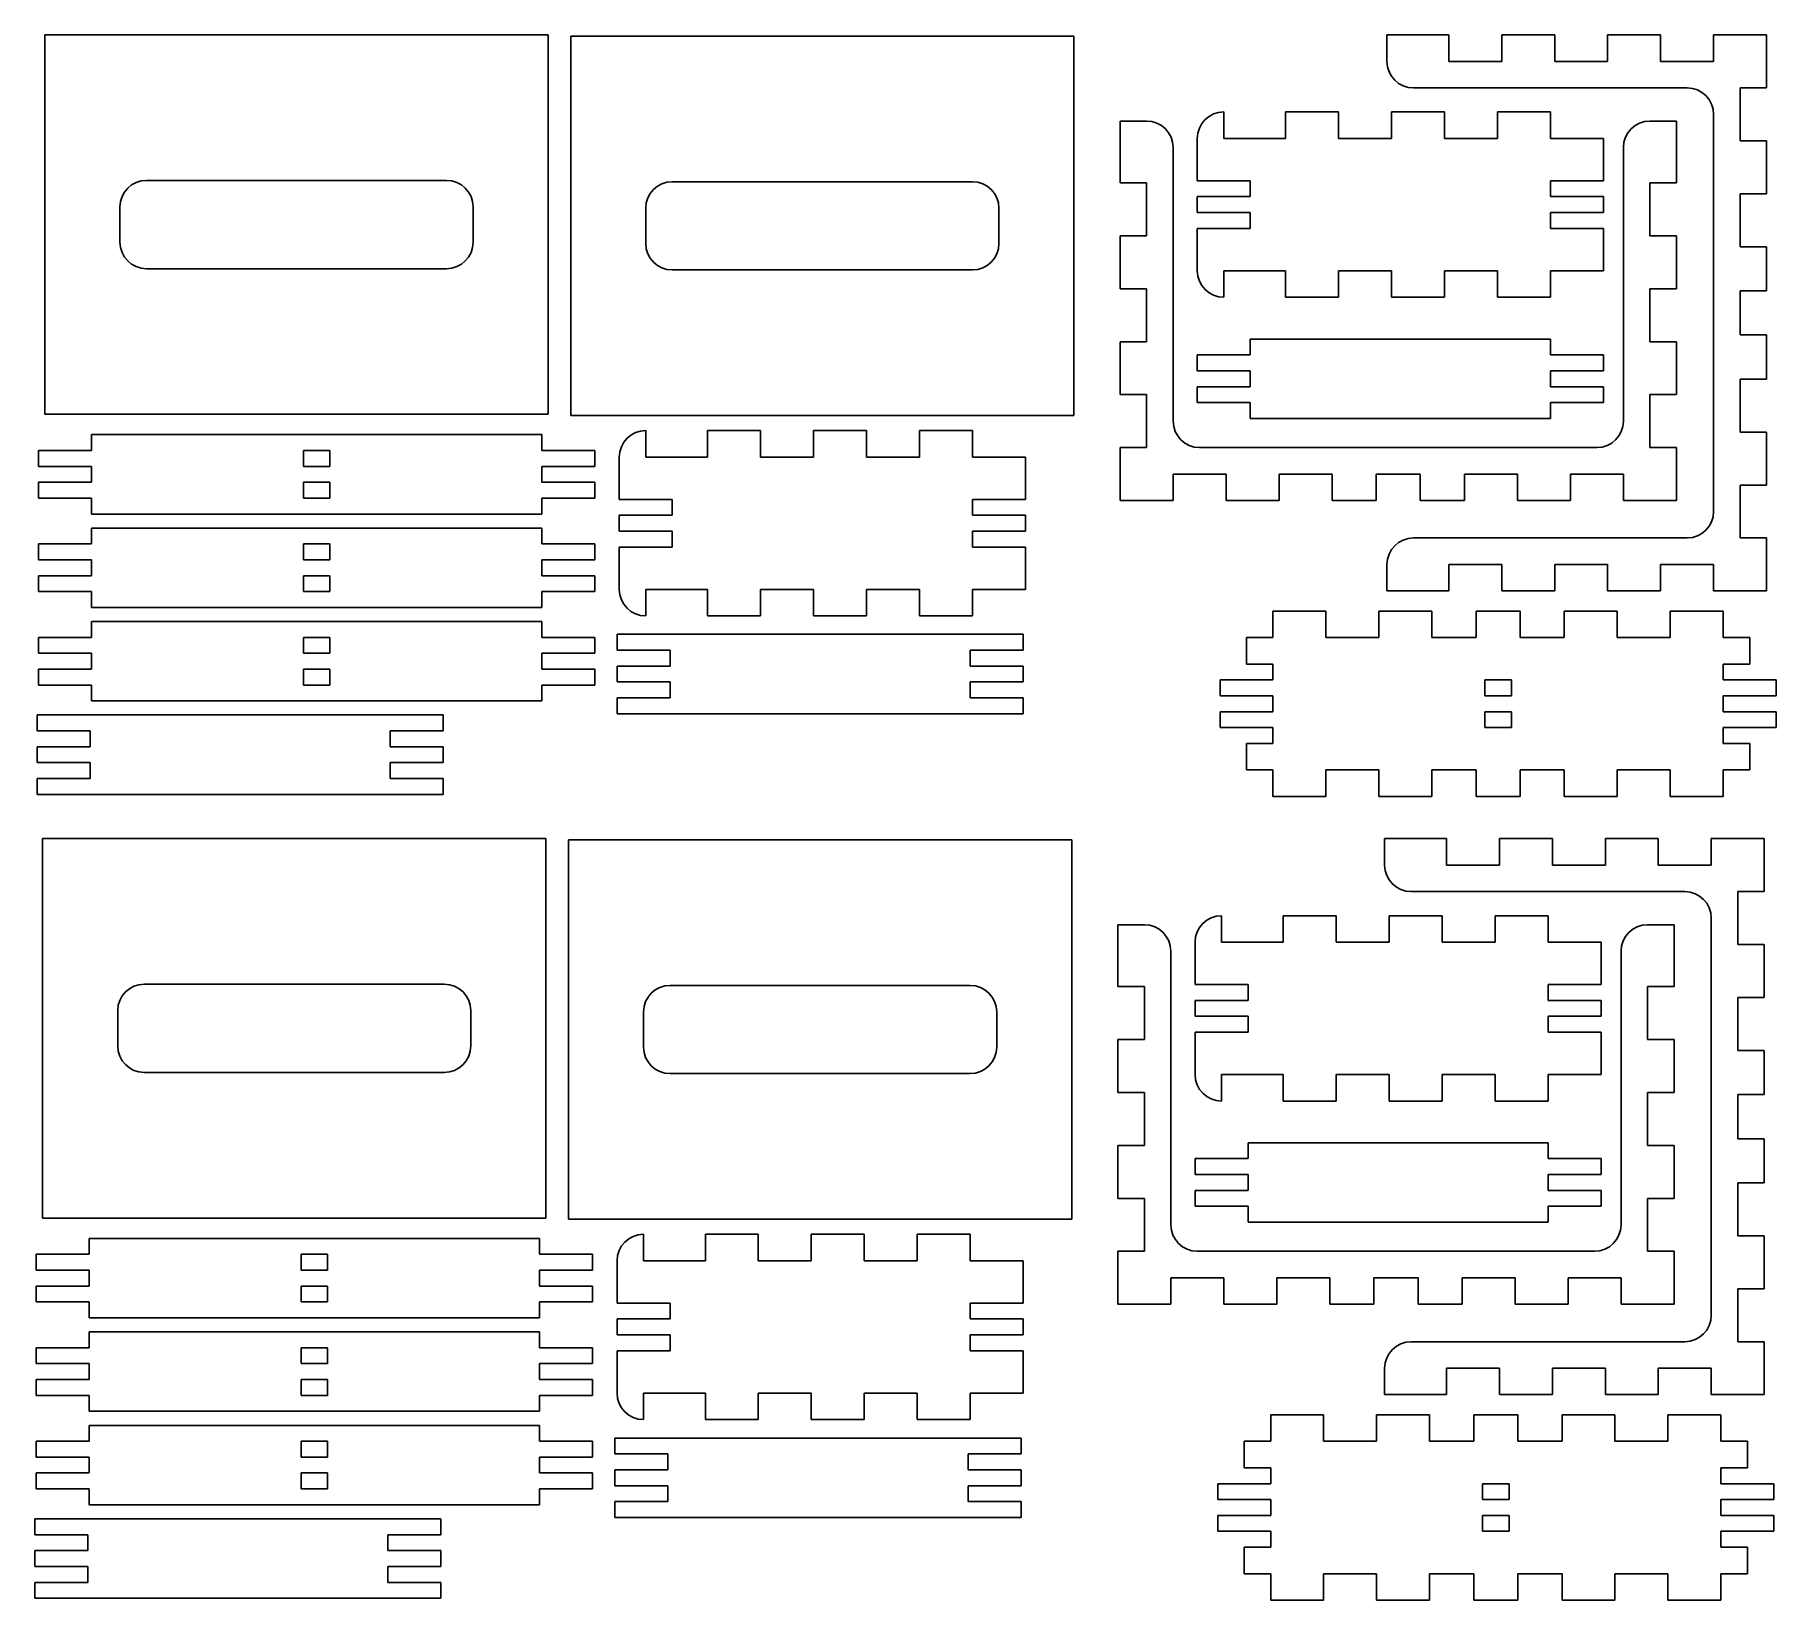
# Model space of a CAD drawing. Extents: x 1 to 198, y 20 to 198.
import ezdxf

# ---------------------------------------------------------------- set-up
doc = ezdxf.new("R2010")
doc.units = 0
doc.layers.get('0').update_dxf_attribs({"linetype": 'CONTINUOUS'})

msp = doc.modelspace()

# ---------------------------------------------------------------- linework, layer by layer
at = {"color": 7, "linetype": 'CONTINUOUS'}
for p, q in [((2.35, 197.78), (2.35, 154.78)), ((59.35, 197.78), (2.35, 197.78)), ((59.35, 154.78), (59.35, 197.78)), ((61.91, 197.64), (61.91, 154.64)), ((118.91, 197.64), (61.91, 197.64)), ((118.91, 154.64), (118.91, 197.64)), ((154.37, 197.77), (154.37, 194.77)), ((161.37, 197.77), (154.37, 197.77)), ((161.37, 197.77), (161.37, 194.77)), ((167.37, 194.77), (167.37, 197.77)), ((173.37, 197.77), (167.37, 197.77)), ((173.37, 197.77), (173.37, 194.77)), ((179.37, 194.77), (179.37, 197.77)), ((185.37, 197.77), (179.37, 197.77)), ((185.37, 197.77), (185.37, 194.77)), ((191.37, 194.77), (191.37, 197.77)), ((197.37, 197.77), (191.37, 197.77)), ((197.37, 191.77), (197.37, 197.77)), ((161.37, 194.77), (167.37, 194.77)), ((173.37, 194.77), (179.37, 194.77)), ((185.37, 194.77), (191.37, 194.77)), ((188.37, 191.77), (157.37, 191.77)), ((197.37, 191.77), (194.37, 191.77)), ((194.37, 191.77), (194.37, 185.77)), ((124.15, 188.01), (124.15, 181.01)), ((127.15, 188.01), (124.15, 188.01)), ((135.89, 189.05), (135.89, 186.05)), ((142.89, 186.05), (142.89, 189.05)), ((148.89, 189.05), (142.89, 189.05)), ((148.89, 189.05), (148.89, 186.05)), ((154.89, 186.05), (154.89, 189.05)), ((160.89, 189.05), (154.89, 189.05)), ((160.89, 189.05), (160.89, 186.05)), ((166.89, 186.05), (166.89, 189.05)), ((172.89, 189.05), (166.89, 189.05)), ((172.89, 189.05), (172.89, 186.05)), ((187.15, 188.01), (184.15, 188.01)), ((187.15, 181.01), (187.15, 188.01)), ((191.37, 143.77), (191.37, 188.77)), ((132.89, 186.05), (132.89, 181.25)), ((135.89, 186.05), (142.89, 186.05)), ((148.89, 186.05), (154.89, 186.05)), ((160.89, 186.05), (166.89, 186.05)), ((172.89, 186.05), (178.89, 186.05)), ((178.89, 181.25), (178.89, 186.05)), ((194.37, 185.77), (197.37, 185.77)), ((197.37, 179.77), (197.37, 185.77)), ((130.15, 185.01), (130.15, 154.01)), ((181.15, 154.01), (181.15, 185.01)), ((47.85, 181.28), (13.85, 181.28)), ((107.41, 181.14), (73.41, 181.14)), ((124.15, 181.01), (127.15, 181.01)), ((127.15, 181.01), (127.15, 175.01)), ((132.89, 181.25), (138.89, 181.25)), ((138.89, 181.25), (138.89, 179.45)), ((172.89, 181.25), (178.89, 181.25)), ((172.89, 179.45), (172.89, 181.25)), ((187.15, 181.01), (184.15, 181.01)), ((184.15, 181.01), (184.15, 175.01)), ((197.37, 179.77), (194.37, 179.77)), ((194.37, 179.77), (194.37, 173.77)), ((10.85, 178.28), (10.85, 174.28)), ((50.85, 174.28), (50.85, 178.28)), ((70.41, 178.14), (70.41, 174.14)), ((110.41, 174.14), (110.41, 178.14)), ((138.89, 179.45), (132.89, 179.45)), ((132.89, 179.45), (132.89, 177.65)), ((132.89, 177.65), (138.89, 177.65)), ((138.89, 177.65), (138.89, 175.85)), ((178.89, 179.45), (172.89, 179.45)), ((172.89, 177.65), (178.89, 177.65)), ((172.89, 175.85), (172.89, 177.65)), ((178.89, 177.65), (178.89, 179.45)), ((138.89, 175.85), (132.89, 175.85)), ((132.89, 175.85), (132.89, 171.05)), ((178.89, 175.85), (172.89, 175.85)), ((178.89, 171.05), (178.89, 175.85)), ((124.15, 175.01), (124.15, 169.01)), ((127.15, 175.01), (124.15, 175.01)), ((184.15, 175.01), (187.15, 175.01)), ((187.15, 169.01), (187.15, 175.01)), ((194.37, 173.77), (197.37, 173.77)), ((197.37, 168.77), (197.37, 173.77)), ((13.85, 171.28), (47.85, 171.28)), ((73.41, 171.14), (107.41, 171.14)), ((135.89, 171.05), (135.89, 168.05)), ((142.89, 171.05), (135.89, 171.05)), ((142.89, 168.05), (142.89, 171.05)), ((154.89, 171.05), (148.89, 171.05)), ((148.89, 171.05), (148.89, 168.05)), ((154.89, 168.05), (154.89, 171.05)), ((166.89, 171.05), (160.89, 171.05)), ((160.89, 171.05), (160.89, 168.05)), ((166.89, 168.05), (166.89, 171.05)), ((178.89, 171.05), (172.89, 171.05)), ((172.89, 171.05), (172.89, 168.05)), ((124.15, 169.01), (127.15, 169.01)), ((127.15, 169.01), (127.15, 163.01)), ((142.89, 168.05), (148.89, 168.05)), ((154.89, 168.05), (160.89, 168.05)), ((166.89, 168.05), (172.89, 168.05)), ((187.15, 169.01), (184.15, 169.01)), ((184.15, 169.01), (184.15, 163.01)), ((197.37, 168.77), (194.37, 168.77)), ((194.37, 168.77), (194.37, 163.77)), ((194.37, 163.77), (197.37, 163.77)), ((197.37, 158.77), (197.37, 163.77)), ((124.15, 163.01), (124.15, 157.01)), ((127.15, 163.01), (124.15, 163.01)), ((138.89, 163.31), (138.89, 161.51)), ((172.89, 163.31), (138.89, 163.31)), ((172.89, 161.51), (172.89, 163.31)), ((184.15, 163.01), (187.15, 163.01)), ((187.15, 157.01), (187.15, 163.01)), ((138.89, 161.51), (132.89, 161.51)), ((132.89, 161.51), (132.89, 159.71)), ((178.89, 161.51), (172.89, 161.51)), ((178.89, 159.71), (178.89, 161.51)), ((132.89, 159.71), (138.89, 159.71)), ((138.89, 157.91), (132.89, 157.91)), ((132.89, 157.91), (132.89, 156.11)), ((138.89, 159.71), (138.89, 157.91)), ((172.89, 159.71), (178.89, 159.71)), ((172.89, 157.91), (172.89, 159.71)), ((178.89, 157.91), (172.89, 157.91)), ((178.89, 156.11), (178.89, 157.91)), ((194.37, 158.77), (197.37, 158.77)), ((194.37, 152.77), (194.37, 158.77)), ((124.15, 157.01), (127.15, 157.01)), ((127.15, 157.01), (127.15, 151.01)), ((132.89, 156.11), (138.89, 156.11)), ((138.89, 156.11), (138.89, 154.31)), ((172.89, 156.11), (178.89, 156.11)), ((172.89, 154.31), (172.89, 156.11)), ((187.15, 157.01), (184.15, 157.01)), ((184.15, 157.01), (184.15, 151.01)), ((2.35, 154.78), (59.35, 154.78)), ((61.91, 154.64), (118.91, 154.64)), ((138.89, 154.31), (172.89, 154.31)), ((7.63, 150.68), (7.63, 152.48)), ((58.63, 152.48), (7.63, 152.48)), ((58.63, 150.68), (58.63, 152.48)), ((70.41, 152.94), (70.41, 149.94)), ((77.41, 149.94), (77.41, 152.94)), ((83.41, 152.94), (77.41, 152.94)), ((83.41, 152.94), (83.41, 149.94)), ((89.41, 149.94), (89.41, 152.94)), ((95.41, 152.94), (89.41, 152.94)), ((95.41, 152.94), (95.41, 149.94)), ((101.41, 149.94), (101.41, 152.94)), ((107.41, 152.94), (101.41, 152.94)), ((107.41, 152.94), (107.41, 149.94)), ((197.37, 152.77), (194.37, 152.77)), ((197.37, 146.77), (197.37, 152.77)), ((1.63, 150.68), (1.63, 148.88)), ((1.63, 150.68), (7.63, 150.68)), ((34.63, 150.68), (31.63, 150.68)), ((31.63, 150.68), (31.63, 148.88)), ((34.63, 148.88), (34.63, 150.68)), ((64.63, 150.68), (58.63, 150.68)), ((64.63, 148.88), (64.63, 150.68)), ((67.41, 149.94), (67.41, 145.14)), ((70.41, 149.94), (77.41, 149.94)), ((83.41, 149.94), (89.41, 149.94)), ((95.41, 149.94), (101.41, 149.94)), ((107.41, 149.94), (113.41, 149.94)), ((113.41, 145.14), (113.41, 149.94)), ((124.15, 151.01), (124.15, 145.01)), ((127.15, 151.01), (124.15, 151.01)), ((133.15, 151.01), (178.15, 151.01)), ((184.15, 151.01), (187.15, 151.01)), ((187.15, 145.01), (187.15, 151.01)), ((7.63, 148.88), (1.63, 148.88)), ((7.63, 147.08), (7.63, 148.88)), ((31.63, 148.88), (34.63, 148.88)), ((58.63, 148.88), (64.63, 148.88)), ((58.63, 147.08), (58.63, 148.88)), ((130.15, 148.01), (136.15, 148.01)), ((130.15, 145.01), (130.15, 148.01)), ((136.15, 148.01), (136.15, 145.01)), ((142.15, 148.01), (148.15, 148.01)), ((142.15, 145.01), (142.15, 148.01)), ((148.15, 148.01), (148.15, 145.01)), ((153.15, 148.01), (153.15, 145.01)), ((158.15, 148.01), (153.15, 148.01)), ((158.15, 145.01), (158.15, 148.01)), ((169.15, 148.01), (163.15, 148.01)), ((163.15, 148.01), (163.15, 145.01)), ((169.15, 145.01), (169.15, 148.01)), ((181.15, 148.01), (175.15, 148.01)), ((175.15, 148.01), (175.15, 145.01)), ((181.15, 145.01), (181.15, 148.01)), ((1.63, 147.08), (1.63, 145.28)), ((1.63, 147.08), (7.63, 147.08)), ((31.63, 147.08), (31.63, 145.28)), ((34.63, 147.08), (31.63, 147.08)), ((34.63, 145.28), (34.63, 147.08)), ((64.63, 147.08), (58.63, 147.08)), ((64.63, 145.28), (64.63, 147.08)), ((194.37, 146.77), (197.37, 146.77)), ((194.37, 140.77), (194.37, 146.77)), ((7.63, 145.28), (1.63, 145.28)), ((7.63, 143.48), (7.63, 145.28)), ((31.63, 145.28), (34.63, 145.28)), ((58.63, 145.28), (64.63, 145.28)), ((58.63, 143.48), (58.63, 145.28)), ((67.41, 145.14), (73.41, 145.14)), ((73.41, 145.14), (73.41, 143.34)), ((107.41, 145.14), (113.41, 145.14)), ((107.41, 143.34), (107.41, 145.14)), ((124.15, 145.01), (130.15, 145.01)), ((136.15, 145.01), (142.15, 145.01)), ((148.15, 145.01), (153.15, 145.01)), ((158.15, 145.01), (163.15, 145.01)), ((169.15, 145.01), (175.15, 145.01)), ((181.15, 145.01), (187.15, 145.01)), ((7.63, 143.48), (58.63, 143.48)), ((73.41, 143.34), (67.41, 143.34)), ((67.41, 143.34), (67.41, 141.54)), ((113.41, 143.34), (107.41, 143.34)), ((113.41, 141.54), (113.41, 143.34)), ((1.63, 140.09), (1.63, 138.29)), ((1.63, 140.09), (7.63, 140.09)), ((7.63, 140.09), (7.63, 141.89)), ((58.63, 141.89), (7.63, 141.89)), ((34.63, 140.09), (31.63, 140.09)), ((31.63, 140.09), (31.63, 138.29)), ((34.63, 138.29), (34.63, 140.09)), ((58.63, 140.09), (58.63, 141.89)), ((64.63, 140.09), (58.63, 140.09)), ((64.63, 138.29), (64.63, 140.09)), ((67.41, 141.54), (73.41, 141.54)), ((73.41, 141.54), (73.41, 139.74)), ((107.41, 141.54), (113.41, 141.54)), ((107.41, 139.74), (107.41, 141.54)), ((157.37, 140.77), (188.37, 140.77)), ((197.37, 140.77), (194.37, 140.77)), ((197.37, 134.77), (197.37, 140.77)), ((7.63, 138.29), (1.63, 138.29)), ((7.63, 136.49), (7.63, 138.29)), ((31.63, 138.29), (34.63, 138.29)), ((58.63, 138.29), (64.63, 138.29)), ((58.63, 136.49), (58.63, 138.29)), ((73.41, 139.74), (67.41, 139.74)), ((67.41, 139.74), (67.41, 134.94)), ((113.41, 139.74), (107.41, 139.74)), ((113.41, 134.94), (113.41, 139.74)), ((1.63, 136.49), (1.63, 134.69)), ((1.63, 136.49), (7.63, 136.49)), ((31.63, 136.49), (31.63, 134.69)), ((34.63, 136.49), (31.63, 136.49)), ((34.63, 134.69), (34.63, 136.49)), ((64.63, 136.49), (58.63, 136.49)), ((64.63, 134.69), (64.63, 136.49)), ((154.37, 137.77), (154.37, 134.77)), ((161.37, 137.77), (167.37, 137.77)), ((161.37, 134.77), (161.37, 137.77)), ((167.37, 137.77), (167.37, 134.77)), ((173.37, 137.77), (179.37, 137.77)), ((173.37, 134.77), (173.37, 137.77)), ((179.37, 137.77), (179.37, 134.77)), ((185.37, 137.77), (191.37, 137.77)), ((185.37, 134.77), (185.37, 137.77)), ((191.37, 137.77), (191.37, 134.77)), ((7.63, 134.69), (1.63, 134.69)), ((7.63, 132.89), (7.63, 134.69)), ((31.63, 134.69), (34.63, 134.69)), ((58.63, 134.69), (64.63, 134.69)), ((58.63, 132.89), (58.63, 134.69)), ((70.41, 134.94), (70.41, 131.94)), ((77.41, 134.94), (70.41, 134.94)), ((77.41, 131.94), (77.41, 134.94)), ((89.41, 134.94), (83.41, 134.94)), ((83.41, 134.94), (83.41, 131.94)), ((89.41, 131.94), (89.41, 134.94)), ((101.41, 134.94), (95.41, 134.94)), ((95.41, 134.94), (95.41, 131.94)), ((101.41, 131.94), (101.41, 134.94)), ((113.41, 134.94), (107.41, 134.94)), ((107.41, 134.94), (107.41, 131.94)), ((154.37, 134.77), (161.37, 134.77)), ((167.37, 134.77), (173.37, 134.77)), ((179.37, 134.77), (185.37, 134.77)), ((191.37, 134.77), (197.37, 134.77)), ((7.63, 132.89), (58.63, 132.89)), ((141.46, 132.48), (141.46, 129.48)), ((147.46, 132.48), (141.46, 132.48)), ((147.46, 129.48), (147.46, 132.48)), ((153.46, 132.48), (153.46, 129.48)), ((159.46, 132.48), (153.46, 132.48)), ((159.46, 129.48), (159.46, 132.48)), ((164.46, 132.48), (164.46, 129.48)), ((169.46, 132.48), (164.46, 132.48)), ((169.46, 129.48), (169.46, 132.48)), ((174.46, 132.48), (174.46, 129.48)), ((180.46, 132.48), (174.46, 132.48)), ((180.46, 129.48), (180.46, 132.48)), ((186.46, 132.48), (186.46, 129.48)), ((192.46, 132.48), (186.46, 132.48)), ((192.46, 129.48), (192.46, 132.48)), ((7.63, 129.5), (7.63, 131.3)), ((58.63, 131.3), (7.63, 131.3)), ((58.63, 129.5), (58.63, 131.3)), ((77.41, 131.94), (83.41, 131.94)), ((89.41, 131.94), (95.41, 131.94)), ((101.41, 131.94), (107.41, 131.94)), ((1.63, 129.5), (1.63, 127.7)), ((1.63, 129.5), (7.63, 129.5)), ((34.63, 129.5), (31.63, 129.5)), ((31.63, 129.5), (31.63, 127.7)), ((34.63, 127.7), (34.63, 129.5)), ((64.63, 129.5), (58.63, 129.5)), ((64.63, 127.7), (64.63, 129.5)), ((67.17, 129.85), (67.17, 128.05)), ((113.17, 129.85), (67.17, 129.85)), ((113.17, 128.05), (113.17, 129.85)), ((138.46, 129.48), (138.46, 126.48)), ((141.46, 129.48), (138.46, 129.48)), ((153.46, 129.48), (147.46, 129.48)), ((164.46, 129.48), (159.46, 129.48)), ((174.46, 129.48), (169.46, 129.48)), ((186.46, 129.48), (180.46, 129.48)), ((195.46, 129.48), (192.46, 129.48)), ((195.46, 126.48), (195.46, 129.48)), ((7.63, 127.7), (1.63, 127.7)), ((7.63, 125.9), (7.63, 127.7)), ((31.63, 127.7), (34.63, 127.7)), ((58.63, 127.7), (64.63, 127.7)), ((58.63, 125.9), (58.63, 127.7)), ((73.17, 128.05), (67.17, 128.05)), ((67.17, 126.25), (73.17, 126.25)), ((67.17, 126.25), (67.17, 124.45)), ((73.17, 126.25), (73.17, 128.05)), ((113.17, 128.05), (107.17, 128.05)), ((107.17, 128.05), (107.17, 126.25)), ((107.17, 126.25), (113.17, 126.25)), ((113.17, 124.45), (113.17, 126.25)), ((138.46, 126.48), (141.46, 126.48)), ((141.46, 126.48), (141.46, 124.68)), ((192.46, 126.48), (195.46, 126.48)), ((192.46, 124.68), (192.46, 126.48)), ((1.63, 125.9), (1.63, 124.1)), ((1.63, 125.9), (7.63, 125.9)), ((31.63, 125.9), (31.63, 124.1)), ((34.63, 125.9), (31.63, 125.9)), ((34.63, 124.1), (34.63, 125.9)), ((64.63, 125.9), (58.63, 125.9)), ((64.63, 124.1), (64.63, 125.9)), ((73.17, 124.45), (67.17, 124.45)), ((73.17, 122.65), (73.17, 124.45)), ((113.17, 124.45), (107.17, 124.45)), ((107.17, 124.45), (107.17, 122.65)), ((135.46, 124.68), (135.46, 122.88)), ((141.46, 124.68), (135.46, 124.68)), ((165.46, 122.88), (165.46, 124.68)), ((165.46, 124.68), (168.46, 124.68)), ((168.46, 124.68), (168.46, 122.88)), ((198.46, 124.68), (192.46, 124.68)), ((198.46, 122.88), (198.46, 124.68)), ((7.63, 124.1), (1.63, 124.1)), ((7.63, 122.3), (7.63, 124.1)), ((31.63, 124.1), (34.63, 124.1)), ((58.63, 124.1), (64.63, 124.1)), ((58.63, 122.3), (58.63, 124.1)), ((67.17, 122.65), (73.17, 122.65)), ((67.17, 122.65), (67.17, 120.85)), ((107.17, 122.65), (113.17, 122.65)), ((113.17, 120.85), (113.17, 122.65)), ((135.46, 122.88), (141.46, 122.88)), ((141.46, 122.88), (141.46, 121.08)), ((168.46, 122.88), (165.46, 122.88)), ((192.46, 122.88), (198.46, 122.88)), ((192.46, 121.08), (192.46, 122.88)), ((1.46, 120.71), (1.46, 118.91)), ((47.46, 120.71), (1.46, 120.71)), ((7.63, 122.3), (58.63, 122.3)), ((47.46, 118.91), (47.46, 120.71)), ((67.17, 120.85), (113.17, 120.85)), ((141.46, 121.08), (135.46, 121.08)), ((135.46, 121.08), (135.46, 119.28)), ((165.46, 119.28), (165.46, 121.08)), ((165.46, 121.08), (168.46, 121.08)), ((168.46, 121.08), (168.46, 119.28)), ((198.46, 121.08), (192.46, 121.08)), ((198.46, 119.28), (198.46, 121.08)), ((7.46, 118.91), (1.46, 118.91)), ((7.46, 117.11), (7.46, 118.91)), ((47.46, 118.91), (41.46, 118.91)), ((41.46, 118.91), (41.46, 117.11)), ((135.46, 119.28), (141.46, 119.28)), ((141.46, 119.28), (141.46, 117.48)), ((168.46, 119.28), (165.46, 119.28)), ((192.46, 119.28), (198.46, 119.28)), ((192.46, 117.48), (192.46, 119.28)), ((1.46, 117.11), (7.46, 117.11)), ((1.46, 117.11), (1.46, 115.31)), ((41.46, 117.11), (47.46, 117.11)), ((47.46, 115.31), (47.46, 117.11)), ((138.46, 117.48), (138.46, 114.48)), ((141.46, 117.48), (138.46, 117.48)), ((195.46, 117.48), (192.46, 117.48)), ((195.46, 114.48), (195.46, 117.48)), ((7.46, 115.31), (1.46, 115.31)), ((7.46, 113.51), (7.46, 115.31)), ((47.46, 115.31), (41.46, 115.31)), ((41.46, 115.31), (41.46, 113.51)), ((138.46, 114.48), (141.46, 114.48)), ((141.46, 114.48), (141.46, 111.48)), ((147.46, 114.48), (153.46, 114.48)), ((147.46, 111.48), (147.46, 114.48)), ((153.46, 114.48), (153.46, 111.48)), ((159.46, 114.48), (164.46, 114.48)), ((159.46, 111.48), (159.46, 114.48)), ((164.46, 114.48), (164.46, 111.48)), ((169.46, 114.48), (174.46, 114.48)), ((169.46, 111.48), (169.46, 114.48)), ((174.46, 114.48), (174.46, 111.48)), ((180.46, 114.48), (186.46, 114.48)), ((180.46, 111.48), (180.46, 114.48)), ((186.46, 114.48), (186.46, 111.48)), ((192.46, 111.48), (192.46, 114.48)), ((192.46, 114.48), (195.46, 114.48)), ((1.46, 113.51), (7.46, 113.51)), ((1.46, 113.51), (1.46, 111.71)), ((41.46, 113.51), (47.46, 113.51)), ((47.46, 111.71), (47.46, 113.51)), ((1.46, 111.71), (47.46, 111.71)), ((141.46, 111.48), (147.46, 111.48)), ((153.46, 111.48), (159.46, 111.48)), ((164.46, 111.48), (169.46, 111.48)), ((174.46, 111.48), (180.46, 111.48)), ((186.46, 111.48), (192.46, 111.48)), ((2.09, 106.71), (2.09, 63.71)), ((59.09, 106.71), (2.09, 106.71)), ((59.09, 63.71), (59.09, 106.71)), ((61.66, 106.57), (61.66, 63.57)), ((118.66, 106.57), (61.66, 106.57)), ((118.66, 63.57), (118.66, 106.57)), ((154.11, 106.7), (154.11, 103.7)), ((161.11, 106.7), (154.11, 106.7)), ((161.11, 106.7), (161.11, 103.7)), ((167.11, 103.7), (167.11, 106.7)), ((173.11, 106.7), (167.11, 106.7)), ((173.11, 106.7), (173.11, 103.7)), ((179.11, 103.7), (179.11, 106.7)), ((185.11, 106.7), (179.11, 106.7)), ((185.11, 106.7), (185.11, 103.7)), ((191.11, 103.7), (191.11, 106.7)), ((197.11, 106.7), (191.11, 106.7)), ((197.11, 100.7), (197.11, 106.7)), ((161.11, 103.7), (167.11, 103.7)), ((173.11, 103.7), (179.11, 103.7)), ((185.11, 103.7), (191.11, 103.7)), ((188.11, 100.7), (157.11, 100.7)), ((197.11, 100.7), (194.11, 100.7)), ((194.11, 100.7), (194.11, 94.7)), ((123.89, 96.94), (123.89, 89.94)), ((126.89, 96.94), (123.89, 96.94)), ((135.63, 97.97), (135.63, 94.97)), ((142.63, 94.97), (142.63, 97.97)), ((148.63, 97.97), (142.63, 97.97)), ((148.63, 97.97), (148.63, 94.97)), ((154.63, 94.97), (154.63, 97.97)), ((160.63, 97.97), (154.63, 97.97)), ((160.63, 97.97), (160.63, 94.97)), ((166.63, 94.97), (166.63, 97.97)), ((172.63, 97.97), (166.63, 97.97)), ((172.63, 97.97), (172.63, 94.97)), ((186.89, 96.94), (183.89, 96.94)), ((186.89, 89.94), (186.89, 96.94)), ((191.11, 52.7), (191.11, 97.7)), ((132.63, 94.97), (132.63, 90.17)), ((135.63, 94.97), (142.63, 94.97)), ((148.63, 94.97), (154.63, 94.97)), ((160.63, 94.97), (166.63, 94.97)), ((172.63, 94.97), (178.63, 94.97)), ((178.63, 90.17), (178.63, 94.97)), ((194.11, 94.7), (197.11, 94.7)), ((197.11, 88.7), (197.11, 94.7)), ((129.89, 93.94), (129.89, 62.94)), ((180.89, 62.94), (180.89, 93.94)), ((47.59, 90.21), (13.59, 90.21)), ((107.16, 90.07), (73.16, 90.07)), ((123.89, 89.94), (126.89, 89.94)), ((126.89, 89.94), (126.89, 83.94)), ((132.63, 90.17), (138.63, 90.17)), ((138.63, 90.17), (138.63, 88.37)), ((172.63, 90.17), (178.63, 90.17)), ((172.63, 88.37), (172.63, 90.17)), ((186.89, 89.94), (183.89, 89.94)), ((183.89, 89.94), (183.89, 83.94)), ((10.59, 87.21), (10.59, 83.21)), ((50.59, 83.21), (50.59, 87.21)), ((70.16, 87.07), (70.16, 83.07)), ((110.16, 83.07), (110.16, 87.07)), ((138.63, 88.37), (132.63, 88.37)), ((132.63, 88.37), (132.63, 86.57)), ((178.63, 88.37), (172.63, 88.37)), ((178.63, 86.57), (178.63, 88.37)), ((197.11, 88.7), (194.11, 88.7)), ((194.11, 88.7), (194.11, 82.7)), ((132.63, 86.57), (138.63, 86.57)), ((138.63, 86.57), (138.63, 84.77)), ((172.63, 86.57), (178.63, 86.57)), ((172.63, 84.77), (172.63, 86.57)), ((123.89, 83.94), (123.89, 77.94)), ((126.89, 83.94), (123.89, 83.94)), ((138.63, 84.77), (132.63, 84.77)), ((132.63, 84.77), (132.63, 79.97)), ((178.63, 84.77), (172.63, 84.77)), ((178.63, 79.97), (178.63, 84.77)), ((183.89, 83.94), (186.89, 83.94)), ((186.89, 77.94), (186.89, 83.94)), ((194.11, 82.7), (197.11, 82.7)), ((197.11, 77.7), (197.11, 82.7)), ((13.59, 80.21), (47.59, 80.21)), ((73.16, 80.07), (107.16, 80.07)), ((135.63, 79.97), (135.63, 76.97)), ((142.63, 79.97), (135.63, 79.97)), ((142.63, 76.97), (142.63, 79.97)), ((154.63, 79.97), (148.63, 79.97)), ((148.63, 79.97), (148.63, 76.97)), ((154.63, 76.97), (154.63, 79.97)), ((166.63, 79.97), (160.63, 79.97)), ((160.63, 79.97), (160.63, 76.97)), ((166.63, 76.97), (166.63, 79.97)), ((178.63, 79.97), (172.63, 79.97)), ((172.63, 79.97), (172.63, 76.97)), ((123.89, 77.94), (126.89, 77.94)), ((126.89, 77.94), (126.89, 71.94)), ((142.63, 76.97), (148.63, 76.97)), ((154.63, 76.97), (160.63, 76.97)), ((166.63, 76.97), (172.63, 76.97)), ((186.89, 77.94), (183.89, 77.94)), ((183.89, 77.94), (183.89, 71.94)), ((197.11, 77.7), (194.11, 77.7)), ((194.11, 77.7), (194.11, 72.7)), ((123.89, 71.94), (123.89, 65.94)), ((126.89, 71.94), (123.89, 71.94)), ((138.63, 72.24), (138.63, 70.44)), ((172.63, 72.24), (138.63, 72.24)), ((172.63, 70.44), (172.63, 72.24)), ((183.89, 71.94), (186.89, 71.94)), ((186.89, 65.94), (186.89, 71.94)), ((194.11, 72.7), (197.11, 72.7)), ((197.11, 67.7), (197.11, 72.7)), ((138.63, 70.44), (132.63, 70.44)), ((132.63, 70.44), (132.63, 68.64)), ((178.63, 70.44), (172.63, 70.44)), ((178.63, 68.64), (178.63, 70.44)), ((132.63, 68.64), (138.63, 68.64)), ((138.63, 68.64), (138.63, 66.84)), ((172.63, 68.64), (178.63, 68.64)), ((172.63, 66.84), (172.63, 68.64)), ((194.11, 67.7), (197.11, 67.7)), ((194.11, 61.7), (194.11, 67.7)), ((123.89, 65.94), (126.89, 65.94)), ((126.89, 65.94), (126.89, 59.94)), ((138.63, 66.84), (132.63, 66.84)), ((132.63, 66.84), (132.63, 65.04)), ((178.63, 66.84), (172.63, 66.84)), ((178.63, 65.04), (178.63, 66.84)), ((186.89, 65.94), (183.89, 65.94)), ((183.89, 65.94), (183.89, 59.94)), ((2.09, 63.71), (59.09, 63.71)), ((61.66, 63.57), (118.66, 63.57)), ((132.63, 65.04), (138.63, 65.04)), ((138.63, 65.04), (138.63, 63.24)), ((138.63, 63.24), (172.63, 63.24)), ((172.63, 65.04), (178.63, 65.04)), ((172.63, 63.24), (172.63, 65.04)), ((7.37, 59.6), (7.37, 61.4)), ((58.37, 61.4), (7.37, 61.4)), ((58.37, 59.6), (58.37, 61.4)), ((70.16, 61.87), (70.16, 58.87)), ((77.16, 58.87), (77.16, 61.87)), ((83.16, 61.87), (77.16, 61.87)), ((83.16, 61.87), (83.16, 58.87)), ((89.16, 58.87), (89.16, 61.87)), ((95.16, 61.87), (89.16, 61.87)), ((95.16, 61.87), (95.16, 58.87)), ((101.16, 58.87), (101.16, 61.87)), ((107.16, 61.87), (101.16, 61.87)), ((107.16, 61.87), (107.16, 58.87)), ((197.11, 61.7), (194.11, 61.7)), ((197.11, 55.7), (197.11, 61.7)), ((1.37, 59.6), (1.37, 57.8)), ((1.37, 59.6), (7.37, 59.6)), ((34.37, 59.6), (31.37, 59.6)), ((31.37, 59.6), (31.37, 57.8)), ((34.37, 57.8), (34.37, 59.6)), ((64.37, 59.6), (58.37, 59.6)), ((64.37, 57.8), (64.37, 59.6)), ((123.89, 59.94), (123.89, 53.94)), ((126.89, 59.94), (123.89, 59.94)), ((132.89, 59.94), (177.89, 59.94)), ((183.89, 59.94), (186.89, 59.94)), ((186.89, 53.94), (186.89, 59.94)), ((7.37, 57.8), (1.37, 57.8)), ((7.37, 56), (7.37, 57.8)), ((31.37, 57.8), (34.37, 57.8)), ((58.37, 57.8), (64.37, 57.8)), ((58.37, 56), (58.37, 57.8)), ((67.16, 58.87), (67.16, 54.07)), ((70.16, 58.87), (77.16, 58.87)), ((83.16, 58.87), (89.16, 58.87)), ((95.16, 58.87), (101.16, 58.87)), ((107.16, 58.87), (113.16, 58.87)), ((113.16, 54.07), (113.16, 58.87)), ((1.37, 56), (1.37, 54.2)), ((1.37, 56), (7.37, 56)), ((31.37, 56), (31.37, 54.2)), ((34.37, 56), (31.37, 56)), ((34.37, 54.2), (34.37, 56)), ((64.37, 56), (58.37, 56)), ((64.37, 54.2), (64.37, 56)), ((129.89, 56.94), (135.89, 56.94)), ((129.89, 53.94), (129.89, 56.94)), ((135.89, 56.94), (135.89, 53.94)), ((141.89, 56.94), (147.89, 56.94)), ((141.89, 53.94), (141.89, 56.94)), ((147.89, 56.94), (147.89, 53.94)), ((152.89, 56.94), (152.89, 53.94)), ((157.89, 56.94), (152.89, 56.94)), ((157.89, 53.94), (157.89, 56.94)), ((168.89, 56.94), (162.89, 56.94)), ((162.89, 56.94), (162.89, 53.94)), ((168.89, 53.94), (168.89, 56.94)), ((180.89, 56.94), (174.89, 56.94)), ((174.89, 56.94), (174.89, 53.94)), ((180.89, 53.94), (180.89, 56.94)), ((194.11, 55.7), (197.11, 55.7)), ((194.11, 49.7), (194.11, 55.7)), ((7.37, 54.2), (1.37, 54.2)), ((7.37, 52.4), (7.37, 54.2)), ((31.37, 54.2), (34.37, 54.2)), ((58.37, 54.2), (64.37, 54.2)), ((58.37, 52.4), (58.37, 54.2)), ((67.16, 54.07), (73.16, 54.07)), ((73.16, 54.07), (73.16, 52.27)), ((107.16, 54.07), (113.16, 54.07)), ((107.16, 52.27), (107.16, 54.07)), ((123.89, 53.94), (129.89, 53.94)), ((135.89, 53.94), (141.89, 53.94)), ((147.89, 53.94), (152.89, 53.94)), ((157.89, 53.94), (162.89, 53.94)), ((168.89, 53.94), (174.89, 53.94)), ((180.89, 53.94), (186.89, 53.94)), ((7.37, 52.4), (58.37, 52.4)), ((73.16, 52.27), (67.16, 52.27)), ((67.16, 52.27), (67.16, 50.47)), ((113.16, 52.27), (107.16, 52.27)), ((113.16, 50.47), (113.16, 52.27)), ((7.37, 49.01), (7.37, 50.81)), ((58.37, 50.81), (7.37, 50.81)), ((58.37, 49.01), (58.37, 50.81)), ((67.16, 50.47), (73.16, 50.47)), ((73.16, 50.47), (73.16, 48.67)), ((107.16, 50.47), (113.16, 50.47)), ((107.16, 48.67), (107.16, 50.47)), ((157.11, 49.7), (188.11, 49.7)), ((197.11, 49.7), (194.11, 49.7)), ((197.11, 43.7), (197.11, 49.7)), ((1.37, 49.01), (1.37, 47.21)), ((1.37, 49.01), (7.37, 49.01)), ((34.37, 49.01), (31.37, 49.01)), ((31.37, 49.01), (31.37, 47.21)), ((34.37, 47.21), (34.37, 49.01)), ((64.37, 49.01), (58.37, 49.01)), ((64.37, 47.21), (64.37, 49.01)), ((73.16, 48.67), (67.16, 48.67)), ((67.16, 48.67), (67.16, 43.87)), ((113.16, 48.67), (107.16, 48.67)), ((113.16, 43.87), (113.16, 48.67)), ((7.37, 47.21), (1.37, 47.21)), ((1.37, 45.41), (1.37, 43.61)), ((1.37, 45.41), (7.37, 45.41)), ((7.37, 45.41), (7.37, 47.21)), ((31.37, 47.21), (34.37, 47.21)), ((31.37, 45.41), (31.37, 43.61)), ((34.37, 45.41), (31.37, 45.41)), ((34.37, 43.61), (34.37, 45.41)), ((58.37, 47.21), (64.37, 47.21)), ((58.37, 45.41), (58.37, 47.21)), ((64.37, 45.41), (58.37, 45.41)), ((64.37, 43.61), (64.37, 45.41)), ((154.11, 46.7), (154.11, 43.7)), ((161.11, 46.7), (167.11, 46.7)), ((161.11, 43.7), (161.11, 46.7)), ((167.11, 46.7), (167.11, 43.7)), ((173.11, 46.7), (179.11, 46.7)), ((173.11, 43.7), (173.11, 46.7)), ((179.11, 46.7), (179.11, 43.7)), ((185.11, 46.7), (191.11, 46.7)), ((185.11, 43.7), (185.11, 46.7)), ((191.11, 46.7), (191.11, 43.7)), ((7.37, 43.61), (1.37, 43.61)), ((7.37, 41.81), (7.37, 43.61)), ((31.37, 43.61), (34.37, 43.61)), ((58.37, 43.61), (64.37, 43.61)), ((58.37, 41.81), (58.37, 43.61)), ((70.16, 43.87), (70.16, 40.87)), ((77.16, 43.87), (70.16, 43.87)), ((77.16, 40.87), (77.16, 43.87)), ((89.16, 43.87), (83.16, 43.87)), ((83.16, 43.87), (83.16, 40.87)), ((89.16, 40.87), (89.16, 43.87)), ((101.16, 43.87), (95.16, 43.87)), ((95.16, 43.87), (95.16, 40.87)), ((101.16, 40.87), (101.16, 43.87)), ((113.16, 43.87), (107.16, 43.87)), ((107.16, 43.87), (107.16, 40.87)), ((154.11, 43.7), (161.11, 43.7)), ((167.11, 43.7), (173.11, 43.7)), ((179.11, 43.7), (185.11, 43.7)), ((191.11, 43.7), (197.11, 43.7)), ((7.37, 41.81), (58.37, 41.81)), ((7.37, 38.42), (7.37, 40.22)), ((58.37, 40.22), (7.37, 40.22)), ((58.37, 38.42), (58.37, 40.22)), ((77.16, 40.87), (83.16, 40.87)), ((89.16, 40.87), (95.16, 40.87)), ((101.16, 40.87), (107.16, 40.87)), ((141.2, 41.41), (141.2, 38.41)), ((147.2, 41.41), (141.2, 41.41)), ((147.2, 38.41), (147.2, 41.41)), ((153.2, 41.41), (153.2, 38.41)), ((159.2, 41.41), (153.2, 41.41)), ((159.2, 38.41), (159.2, 41.41)), ((164.2, 41.41), (164.2, 38.41)), ((169.2, 41.41), (164.2, 41.41)), ((169.2, 38.41), (169.2, 41.41)), ((174.2, 41.41), (174.2, 38.41)), ((180.2, 41.41), (174.2, 41.41)), ((180.2, 38.41), (180.2, 41.41)), ((186.2, 41.41), (186.2, 38.41)), ((192.2, 41.41), (186.2, 41.41)), ((192.2, 38.41), (192.2, 41.41)), ((1.37, 38.42), (1.37, 36.62)), ((1.37, 38.42), (7.37, 38.42)), ((34.37, 38.42), (31.37, 38.42)), ((31.37, 38.42), (31.37, 36.62)), ((34.37, 36.62), (34.37, 38.42)), ((64.37, 38.42), (58.37, 38.42)), ((64.37, 36.62), (64.37, 38.42)), ((66.92, 38.78), (66.92, 36.98)), ((112.92, 38.78), (66.92, 38.78)), ((112.92, 36.98), (112.92, 38.78)), ((138.2, 38.41), (138.2, 35.41)), ((141.2, 38.41), (138.2, 38.41)), ((153.2, 38.41), (147.2, 38.41)), ((164.2, 38.41), (159.2, 38.41)), ((174.2, 38.41), (169.2, 38.41)), ((186.2, 38.41), (180.2, 38.41)), ((195.2, 38.41), (192.2, 38.41)), ((195.2, 35.41), (195.2, 38.41)), ((7.37, 36.62), (1.37, 36.62)), ((7.37, 34.82), (7.37, 36.62)), ((31.37, 36.62), (34.37, 36.62)), ((58.37, 36.62), (64.37, 36.62)), ((58.37, 34.82), (58.37, 36.62)), ((72.92, 36.98), (66.92, 36.98)), ((72.92, 35.18), (72.92, 36.98)), ((112.92, 36.98), (106.92, 36.98)), ((106.92, 36.98), (106.92, 35.18)), ((1.37, 34.82), (1.37, 33.02)), ((1.37, 34.82), (7.37, 34.82)), ((31.37, 34.82), (31.37, 33.02)), ((34.37, 34.82), (31.37, 34.82)), ((34.37, 33.02), (34.37, 34.82)), ((64.37, 34.82), (58.37, 34.82)), ((64.37, 33.02), (64.37, 34.82)), ((66.92, 35.18), (72.92, 35.18)), ((66.92, 35.18), (66.92, 33.38)), ((106.92, 35.18), (112.92, 35.18)), ((112.92, 33.38), (112.92, 35.18)), ((135.2, 33.61), (135.2, 31.81)), ((141.2, 33.61), (135.2, 33.61)), ((138.2, 35.41), (141.2, 35.41)), ((141.2, 35.41), (141.2, 33.61)), ((165.2, 31.81), (165.2, 33.61)), ((165.2, 33.61), (168.2, 33.61)), ((168.2, 33.61), (168.2, 31.81)), ((192.2, 35.41), (195.2, 35.41)), ((192.2, 33.61), (192.2, 35.41)), ((198.2, 33.61), (192.2, 33.61)), ((198.2, 31.81), (198.2, 33.61)), ((7.37, 33.02), (1.37, 33.02)), ((7.37, 31.22), (7.37, 33.02)), ((31.37, 33.02), (34.37, 33.02)), ((58.37, 33.02), (64.37, 33.02)), ((58.37, 31.22), (58.37, 33.02)), ((72.92, 33.38), (66.92, 33.38)), ((66.92, 31.58), (72.92, 31.58)), ((66.92, 31.58), (66.92, 29.78)), ((72.92, 31.58), (72.92, 33.38)), ((112.92, 33.38), (106.92, 33.38)), ((106.92, 33.38), (106.92, 31.58)), ((106.92, 31.58), (112.92, 31.58)), ((112.92, 29.78), (112.92, 31.58)), ((135.2, 31.81), (141.2, 31.81)), ((141.2, 31.81), (141.2, 30.01)), ((168.2, 31.81), (165.2, 31.81)), ((192.2, 31.81), (198.2, 31.81)), ((192.2, 30.01), (192.2, 31.81)), ((1.21, 29.63), (1.21, 27.83)), ((47.21, 29.63), (1.21, 29.63)), ((7.37, 31.22), (58.37, 31.22)), ((47.21, 27.83), (47.21, 29.63)), ((66.92, 29.78), (112.92, 29.78)), ((141.2, 30.01), (135.2, 30.01)), ((135.2, 30.01), (135.2, 28.21)), ((165.2, 28.21), (165.2, 30.01)), ((165.2, 30.01), (168.2, 30.01)), ((168.2, 30.01), (168.2, 28.21)), ((198.2, 30.01), (192.2, 30.01)), ((198.2, 28.21), (198.2, 30.01)), ((7.21, 27.83), (1.21, 27.83)), ((7.21, 26.03), (7.21, 27.83)), ((47.21, 27.83), (41.21, 27.83)), ((41.21, 27.83), (41.21, 26.03)), ((135.2, 28.21), (141.2, 28.21)), ((141.2, 28.21), (141.2, 26.41)), ((168.2, 28.21), (165.2, 28.21)), ((192.2, 28.21), (198.2, 28.21)), ((192.2, 26.41), (192.2, 28.21)), ((1.21, 26.03), (7.21, 26.03)), ((1.21, 26.03), (1.21, 24.23)), ((41.21, 26.03), (47.21, 26.03)), ((47.21, 24.23), (47.21, 26.03)), ((138.2, 26.41), (138.2, 23.41)), ((141.2, 26.41), (138.2, 26.41)), ((195.2, 26.41), (192.2, 26.41)), ((195.2, 23.41), (195.2, 26.41)), ((7.21, 24.23), (1.21, 24.23)), ((7.21, 22.43), (7.21, 24.23)), ((47.21, 24.23), (41.21, 24.23)), ((41.21, 24.23), (41.21, 22.43)), ((1.21, 22.43), (7.21, 22.43)), ((1.21, 22.43), (1.21, 20.63)), ((41.21, 22.43), (47.21, 22.43)), ((47.21, 20.63), (47.21, 22.43)), ((138.2, 23.41), (141.2, 23.41)), ((141.2, 23.41), (141.2, 20.41)), ((147.2, 23.41), (153.2, 23.41)), ((147.2, 20.41), (147.2, 23.41)), ((153.2, 23.41), (153.2, 20.41)), ((159.2, 23.41), (164.2, 23.41)), ((159.2, 20.41), (159.2, 23.41)), ((164.2, 23.41), (164.2, 20.41)), ((169.2, 23.41), (174.2, 23.41)), ((169.2, 20.41), (169.2, 23.41)), ((174.2, 23.41), (174.2, 20.41)), ((180.2, 23.41), (186.2, 23.41)), ((180.2, 20.41), (180.2, 23.41)), ((186.2, 23.41), (186.2, 20.41)), ((192.2, 20.41), (192.2, 23.41)), ((192.2, 23.41), (195.2, 23.41)), ((1.21, 20.63), (47.21, 20.63)), ((141.2, 20.41), (147.2, 20.41)), ((153.2, 20.41), (159.2, 20.41)), ((164.2, 20.41), (169.2, 20.41)), ((174.2, 20.41), (180.2, 20.41)), ((186.2, 20.41), (192.2, 20.41))]:
    msp.add_line(p, q, dxfattribs=at)
for centre, start, end in [((157.37, 194.77), 180, 270), ((188.37, 188.77), 0, 90), ((127.15, 185.01), 0, 90), ((135.89, 186.05), 90, 180), ((184.15, 185.01), 90, 180), ((13.85, 178.28), 90, 180), ((47.85, 178.28), 0, 90), ((73.41, 178.14), 90, 180), ((107.41, 178.14), 0, 90), ((13.85, 174.28), 180, 270), ((47.85, 174.28), 270, 0), ((73.41, 174.14), 180, 270), ((107.41, 174.14), 270, 0), ((135.89, 171.05), 180, 270), ((133.15, 154.01), 180, 270), ((178.15, 154.01), 270, 0), ((70.41, 149.94), 90, 180), ((188.37, 143.77), 270, 0), ((157.37, 137.77), 90, 180), ((70.41, 134.94), 180, 270), ((157.11, 103.7), 180, 270), ((188.11, 97.7), 0, 90), ((126.89, 93.94), 0, 90), ((135.63, 94.97), 90, 180), ((183.89, 93.94), 90, 180), ((13.59, 87.21), 90, 180), ((47.59, 87.21), 0, 90), ((73.16, 87.07), 90, 180), ((107.16, 87.07), 0, 90), ((13.59, 83.21), 180, 270), ((47.59, 83.21), 270, 0), ((73.16, 83.07), 180, 270), ((107.16, 83.07), 270, 0), ((135.63, 79.97), 180, 270), ((70.16, 58.87), 90, 180), ((132.89, 62.94), 180, 270), ((177.89, 62.94), 270, 0), ((188.11, 52.7), 270, 0), ((157.11, 46.7), 90, 180), ((70.16, 43.87), 180, 270)]:
    msp.add_arc(centre, 3, start, end, dxfattribs=at)

doc.saveas('drawing.dxf')
